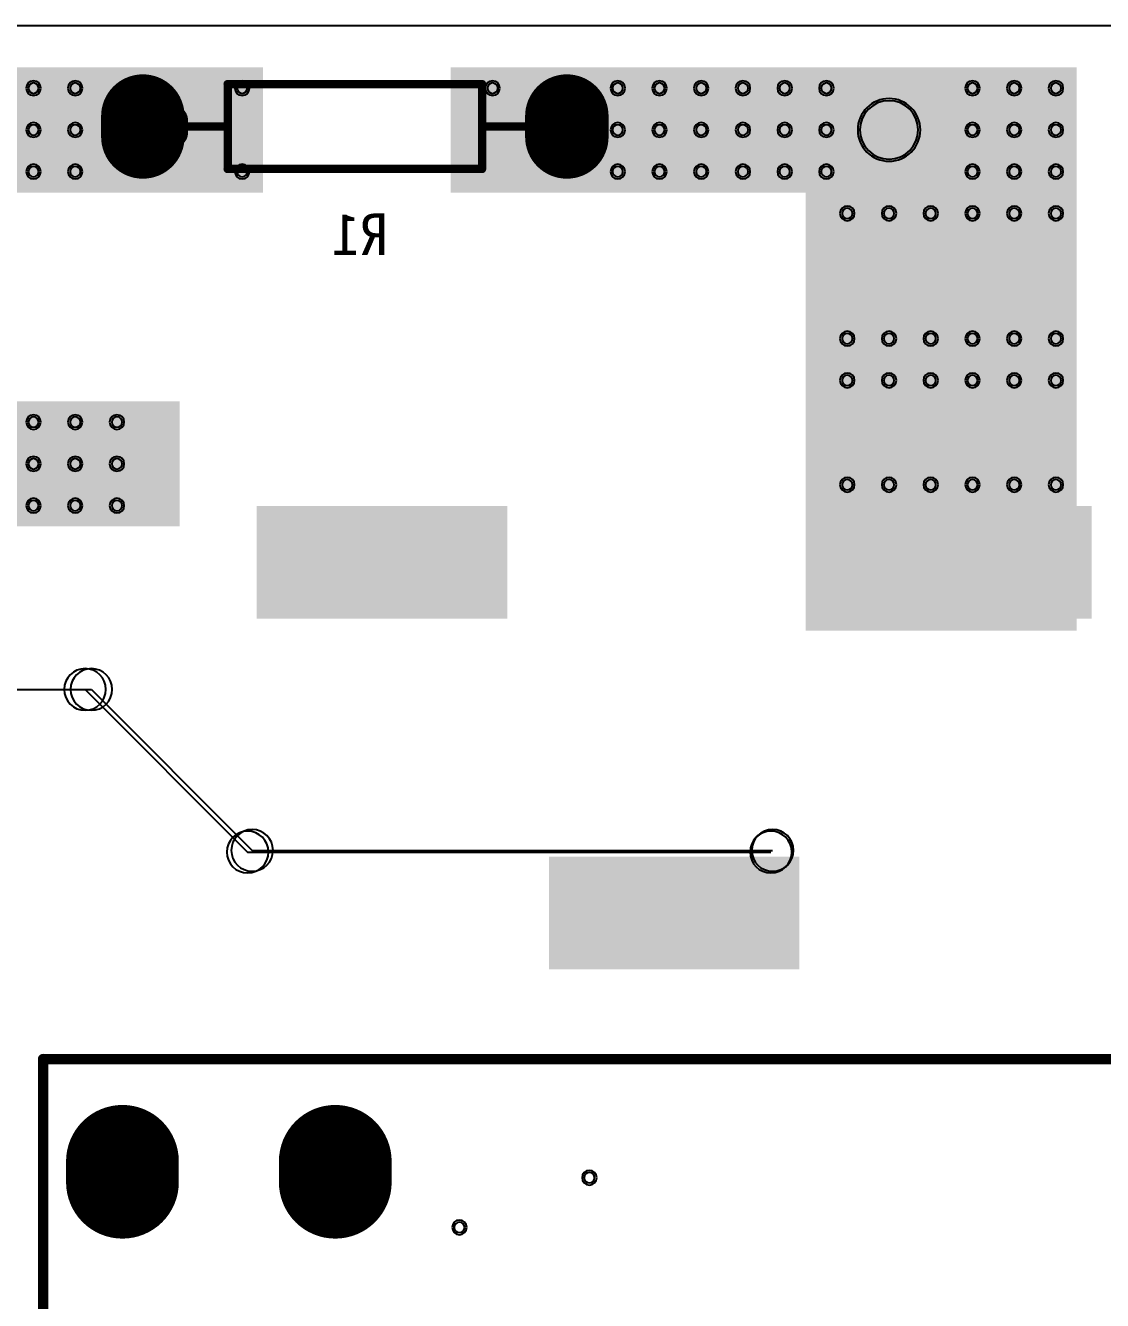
# Model space of a CAD drawing. Header units: inches. Extents: x 32166 to 66782, y 2386 to 7162.
# Drawn here: x 33977.5 to 34093.6, y 2956.1 to 3093.6 of the extents above; entities that cross this region are included whole.
import ezdxf

# ---------------------------------------------------------------- set-up
doc = ezdxf.new("R2010")
doc.units = ezdxf.units.IN
doc.header["$LTSCALE"] = 0.64311
doc.header["$MEASUREMENT"] = 0
for name, color, linetype in [('BOTTOMLAYER', 5, 'CONTINUOUS'), ('BOTTOMOVERLAY', 54, 'CONTINUOUS'), ('BOTTOMSOLDER', 6, 'CONTINUOUS'), ('KEEPOUTLAYER', 6, 'CONTINUOUS'), ('MULTILAYER', 9, 'CONTINUOUS')]:
    doc.layers.add(name, color=color, linetype=linetype)
doc.styles.get("Standard").update_dxf_attribs({"font": 'txt', "width": 0.8})

msp = doc.modelspace()

# ---------------------------------------------------------------- linework, layer by layer
at = {"layer": 'BOTTOMLAYER'}
for p, q in [((33946.85, 3021.98), (33983.92, 3021.98)), ((33983.92, 3021.98), (34001.45, 3004.45)), ((34001.45, 3004.45), (34057.88, 3004.45))]:
    msp.add_line(p, q, dxfattribs=at)
for points, const_width in [([(33990.15, 3083.79), (33990.15, 3081.54)], 9), ([(34035.87, 3083.79), (34035.87, 3081.54)], 9), ([(33993.44, 3081.99), (33993.44, 3083.34)], 2.25), ([(33987.95, 2968.86), (33987.95, 2971.11)], 11.25), ([(34010.9, 2968.86), (34010.9, 2971.11)], 11.25)]:
    msp.add_lwpolyline(points, dxfattribs=dict(at, const_width=const_width))
for points, const_width in [([(33987.9, 3083.79, 1), (33992.4, 3083.79, 1)], 4.5), ([(34033.62, 3083.79, 1), (34038.12, 3083.79, 1)], 4.5), ([(33987.9, 3081.54, 1), (33992.4, 3081.54, 1)], 4.5), ([(34033.62, 3081.54, 1), (34038.12, 3081.54, 1)], 4.5), ([(33992.88, 3083.34, 1), (33994, 3083.34, 1)], 1.12), ([(33992.88, 3081.99, 1), (33994, 3081.99, 1)], 1.12), ([(33987.95, 2973.92, 1), (33987.95, 2968.3, 1)], 5.63), ([(34010.9, 2973.92, 1), (34010.9, 2968.3, 1)], 5.63), ([(33987.95, 2971.67, 1), (33987.95, 2966.05, 1)], 5.63), ([(34010.9, 2971.67, 1), (34010.9, 2966.05, 1)], 5.63)]:
    msp.add_lwpolyline(points, format="xyb", close=True, dxfattribs=dict(at, const_width=const_width))
for centre, radius, start, end in [((33978.36, 3086.8), 0.562, 0, 180), ((33982.86, 3086.8), 0.562, 0, 180), ((34000.86, 3086.8), 0.562, 0, 180), ((34027.86, 3086.8), 0.562, 0, 180), ((34041.36, 3086.8), 0.562, 0, 180), ((34045.86, 3086.8), 0.562, 0, 180), ((34050.36, 3086.8), 0.562, 0, 180), ((34054.86, 3086.8), 0.562, 0, 180), ((34059.36, 3086.8), 0.562, 0, 180), ((34063.86, 3086.8), 0.562, 0, 180), ((34079.61, 3086.8), 0.562, 0, 180), ((34084.11, 3086.8), 0.562, 0, 180), ((34088.61, 3086.8), 0.562, 0, 180), ((33978.36, 3086.8), 0.562, 180, 0), ((33982.86, 3086.8), 0.562, 180, 0), ((34000.86, 3086.8), 0.562, 180, 0), ((34027.86, 3086.8), 0.562, 180, 0), ((34041.36, 3086.8), 0.562, 180, 0), ((34045.86, 3086.8), 0.562, 180, 0), ((34050.36, 3086.8), 0.562, 180, 0), ((34054.86, 3086.8), 0.562, 180, 0), ((34059.36, 3086.8), 0.562, 180, 0), ((34063.86, 3086.8), 0.562, 180, 0), ((34079.61, 3086.8), 0.562, 180, 0), ((34084.11, 3086.8), 0.562, 180, 0), ((34088.61, 3086.8), 0.562, 180, 0), ((34070.61, 3082.3), 3.15, 0, 180), ((33978.36, 3082.3), 0.562, 0, 180), ((33978.36, 3082.3), 0.562, 180, 0), ((33982.86, 3082.3), 0.562, 0, 180), ((33982.86, 3082.3), 0.562, 180, 0), ((34041.36, 3082.3), 0.562, 0, 180), ((34041.36, 3082.3), 0.562, 180, 0), ((34045.86, 3082.3), 0.562, 0, 180), ((34045.86, 3082.3), 0.562, 180, 0), ((34050.36, 3082.3), 0.562, 0, 180), ((34050.36, 3082.3), 0.562, 180, 0), ((34054.86, 3082.3), 0.562, 0, 180), ((34054.86, 3082.3), 0.562, 180, 0), ((34059.36, 3082.3), 0.562, 0, 180), ((34059.36, 3082.3), 0.562, 180, 0), ((34063.86, 3082.3), 0.562, 0, 180), ((34063.86, 3082.3), 0.562, 180, 0), ((34070.61, 3082.3), 3.15, 180, 0), ((34079.61, 3082.3), 0.562, 0, 180), ((34079.61, 3082.3), 0.562, 180, 0), ((34084.11, 3082.3), 0.562, 0, 180), ((34084.11, 3082.3), 0.562, 180, 0), ((34088.61, 3082.3), 0.562, 0, 180), ((34088.61, 3082.3), 0.562, 180, 0), ((33978.36, 3077.8), 0.562, 0, 180), ((33978.36, 3077.8), 0.562, 180, 0), ((33982.86, 3077.8), 0.562, 0, 180), ((33982.86, 3077.8), 0.562, 180, 0), ((34000.86, 3077.8), 0.562, 0, 180), ((34000.86, 3077.8), 0.562, 180, 0), ((34041.36, 3077.8), 0.562, 0, 180), ((34041.36, 3077.8), 0.562, 180, 0), ((34045.86, 3077.8), 0.562, 0, 180), ((34045.86, 3077.8), 0.562, 180, 0), ((34050.36, 3077.8), 0.562, 0, 180), ((34050.36, 3077.8), 0.562, 180, 0), ((34054.86, 3077.8), 0.562, 0, 180), ((34054.86, 3077.8), 0.562, 180, 0), ((34059.36, 3077.8), 0.562, 0, 180), ((34059.36, 3077.8), 0.562, 180, 0), ((34063.86, 3077.8), 0.562, 0, 180), ((34063.86, 3077.8), 0.562, 180, 0), ((34079.61, 3077.8), 0.562, 0, 180), ((34079.61, 3077.8), 0.562, 180, 0), ((34084.11, 3077.8), 0.562, 0, 180), ((34084.11, 3077.8), 0.562, 180, 0), ((34088.61, 3077.8), 0.562, 0, 180), ((34088.61, 3077.8), 0.562, 180, 0), ((34066.11, 3073.3), 0.562, 0, 180), ((34066.11, 3073.3), 0.562, 180, 0), ((34070.61, 3073.3), 0.562, 0, 180), ((34070.61, 3073.3), 0.562, 180, 0), ((34075.11, 3073.3), 0.562, 0, 180), ((34075.11, 3073.3), 0.562, 180, 0), ((34079.61, 3073.3), 0.562, 0, 180), ((34079.61, 3073.3), 0.562, 180, 0), ((34084.11, 3073.3), 0.562, 0, 180), ((34084.11, 3073.3), 0.562, 180, 0), ((34088.61, 3073.3), 0.562, 0, 180), ((34088.61, 3073.3), 0.562, 180, 0), ((34066.11, 3059.8), 0.562, 0, 180), ((34066.11, 3059.8), 0.562, 180, 0), ((34070.61, 3059.8), 0.562, 0, 180), ((34070.61, 3059.8), 0.562, 180, 0), ((34075.11, 3059.8), 0.562, 0, 180), ((34075.11, 3059.8), 0.562, 180, 0), ((34079.61, 3059.8), 0.562, 0, 180), ((34079.61, 3059.8), 0.562, 180, 0), ((34084.11, 3059.8), 0.562, 0, 180), ((34084.11, 3059.8), 0.562, 180, 0), ((34088.61, 3059.8), 0.562, 0, 180), ((34088.61, 3059.8), 0.562, 180, 0), ((34066.11, 3055.3), 0.562, 0, 180), ((34070.61, 3055.3), 0.562, 0, 180), ((34075.11, 3055.3), 0.562, 0, 180), ((34079.61, 3055.3), 0.562, 0, 180), ((34084.11, 3055.3), 0.562, 0, 180), ((34088.61, 3055.3), 0.562, 0, 180), ((34066.11, 3055.3), 0.562, 180, 0), ((34070.61, 3055.3), 0.562, 180, 0), ((34075.11, 3055.3), 0.562, 180, 0), ((34079.61, 3055.3), 0.562, 180, 0), ((34084.11, 3055.3), 0.562, 180, 0), ((34088.61, 3055.3), 0.562, 180, 0), ((33978.36, 3050.8), 0.562, 0, 180), ((33982.86, 3050.8), 0.562, 0, 180), ((33987.36, 3050.8), 0.562, 0, 180), ((33978.36, 3050.8), 0.562, 180, 0), ((33982.86, 3050.8), 0.562, 180, 0), ((33987.36, 3050.8), 0.562, 180, 0), ((33978.36, 3046.3), 0.562, 0, 180), ((33978.36, 3046.3), 0.562, 180, 0), ((33982.86, 3046.3), 0.562, 0, 180), ((33982.86, 3046.3), 0.562, 180, 0), ((33987.36, 3046.3), 0.562, 0, 180), ((33987.36, 3046.3), 0.562, 180, 0), ((34066.11, 3044.05), 0.562, 0, 180), ((34070.61, 3044.05), 0.562, 0, 180), ((34075.11, 3044.05), 0.562, 0, 180), ((34079.61, 3044.05), 0.562, 0, 180), ((34084.11, 3044.05), 0.562, 0, 180), ((34088.61, 3044.05), 0.562, 0, 180), ((34066.11, 3044.05), 0.562, 180, 0), ((34070.61, 3044.05), 0.562, 180, 0), ((34075.11, 3044.05), 0.562, 180, 0), ((34079.61, 3044.05), 0.562, 180, 0), ((34084.11, 3044.05), 0.562, 180, 0), ((34088.61, 3044.05), 0.562, 180, 0), ((33978.36, 3041.8), 0.562, 0, 180), ((33978.36, 3041.8), 0.562, 180, 0), ((33982.86, 3041.8), 0.562, 0, 180), ((33982.86, 3041.8), 0.562, 180, 0), ((33987.36, 3041.8), 0.562, 0, 180), ((33987.36, 3041.8), 0.562, 180, 0), ((33983.92, 3021.98), 2.25, 0, 180), ((33983.92, 3021.98), 2.25, 0, 180), ((33983.92, 3021.98), 2.25, 180, 0), ((33983.92, 3021.98), 2.25, 180, 0), ((34001.45, 3004.45), 2.25, 0, 180), ((34001.45, 3004.45), 2.25, 0, 180), ((34057.88, 3004.45), 2.25, 0, 180), ((34001.45, 3004.45), 2.25, 180, 0), ((34001.45, 3004.45), 2.25, 180, 0), ((34057.88, 3004.45), 2.25, 180, 0), ((34038.3, 2969.35), 0.562, 0, 180), ((34038.3, 2969.35), 0.562, 180, 0), ((34024.29, 2963.99), 0.562, 0, 180), ((34024.29, 2963.99), 0.562, 180, 0)]:
    msp.add_arc(centre, radius, start, end, dxfattribs=at)
for points in [[(33877.11, 3075.55), (34003.11, 3075.55), (33877.11, 3089.05), (34003.11, 3089.05)], [(34023.36, 3075.55), (34063.86, 3075.55), (34023.36, 3089.05), (34063.86, 3089.05)], [(34061.61, 3028.3), (34090.86, 3028.3), (34061.61, 3089.05), (34090.86, 3089.05)], [(33949.11, 3039.55), (33994.11, 3039.55), (33949.11, 3053.05), (33994.11, 3053.05)], [(34028.99, 3041.31), (34002.89, 3041.31), (34028.99, 3030.06), (34002.89, 3030.06)], [(34091.99, 3041.31), (34065.89, 3041.31), (34091.99, 3030.06), (34065.89, 3030.06)], [(34034.39, 2992.26), (34060.49, 2992.26), (34034.39, 3003.51), (34060.49, 3003.51)]]:
    msp.add_solid(points, dxfattribs=at)
at = {"layer": 'BOTTOMOVERLAY'}
for points, const_width in [([(33999.3, 3087.24), (34026.73, 3087.24)], 0.9), ([(33999.3, 3078.09), (33999.3, 3087.24)], 0.9), ([(34026.73, 3078.09), (34026.73, 3087.24)], 0.9), ([(33994.72, 3082.66), (33999.3, 3082.66)], 0.9), ([(34026.73, 3082.66), (34031.3, 3082.66)], 0.9), ([(33999.3, 3078.09), (34026.73, 3078.09)], 0.9), ([(33979.4, 2982.13), (34109.9, 2982.13)], 1.12), ([(33979.4, 2923.63), (33979.4, 2982.13)], 1.12)]:
    msp.add_lwpolyline(points, dxfattribs=dict(at, const_width=const_width))
for points, const_width in [([(33999.07, 3087.24, 1), (33999.52, 3087.24, 1)], 0.45), ([(33999.07, 3087.24, 1), (33999.52, 3087.24, 1)], 0.45), ([(34026.5, 3087.24, 1), (34026.95, 3087.24, 1)], 0.45), ([(34026.5, 3087.24, 1), (34026.95, 3087.24, 1)], 0.45), ([(33994.5, 3082.66, 1), (33994.95, 3082.66, 1)], 0.45), ([(33999.07, 3082.66, 1), (33999.52, 3082.66, 1)], 0.45), ([(34026.5, 3082.66, 1), (34026.95, 3082.66, 1)], 0.45), ([(34031.08, 3082.66, 1), (34031.53, 3082.66, 1)], 0.45), ([(33999.07, 3078.09, 1), (33999.52, 3078.09, 1)], 0.45), ([(33999.07, 3078.09, 1), (33999.52, 3078.09, 1)], 0.45), ([(34026.5, 3078.09, 1), (34026.95, 3078.09, 1)], 0.45), ([(34026.5, 3078.09, 1), (34026.95, 3078.09, 1)], 0.45), ([(33979.4, 2982.42, 1), (33979.4, 2981.85, 1)], 0.562), ([(33979.4, 2982.42, 1), (33979.4, 2981.85, 1)], 0.562)]:
    msp.add_lwpolyline(points, format="xyb", close=True, dxfattribs=dict(at, const_width=const_width))
at = {"layer": 'BOTTOMSOLDER'}
for p, q in [((33946.85, 3021.98), (33984.6, 3021.98)), ((33984.6, 3021.98), (34001.94, 3004.63)), ((34001.94, 3004.63), (34058.06, 3004.63))]:
    msp.add_line(p, q, dxfattribs=at)
for points, const_width in [([(33993.44, 3081.99), (33993.44, 3083.34)], 3.16), ([(33987.95, 2968.86), (33987.95, 2971.11)], 12.16), ([(34010.9, 2968.86), (34010.9, 2971.11)], 12.16)]:
    msp.add_lwpolyline(points, dxfattribs=dict(at, const_width=const_width))
for points, const_width in [([(33992.65, 3083.34, 1), (33994.23, 3083.34, 1)], 1.58), ([(33992.65, 3081.99, 1), (33994.23, 3081.99, 1)], 1.58), ([(33987.95, 2974.15, 1), (33987.95, 2968.07, 1)], 6.08), ([(34010.9, 2974.15, 1), (34010.9, 2968.07, 1)], 6.08), ([(33987.95, 2971.9, 1), (33987.95, 2965.82, 1)], 6.08), ([(34010.9, 2971.9, 1), (34010.9, 2965.82, 1)], 6.08)]:
    msp.add_lwpolyline(points, format="xyb", close=True, dxfattribs=dict(at, const_width=const_width))
for centre, radius, start, end in [((33978.36, 3086.8), 0.791, 0, 180), ((33982.86, 3086.8), 0.791, 0, 180), ((34000.86, 3086.8), 0.791, 0, 180), ((34027.86, 3086.8), 0.791, 0, 180), ((34041.36, 3086.8), 0.791, 0, 180), ((34045.86, 3086.8), 0.791, 0, 180), ((34050.36, 3086.8), 0.791, 0, 180), ((34054.86, 3086.8), 0.791, 0, 180), ((34059.36, 3086.8), 0.791, 0, 180), ((34063.86, 3086.8), 0.791, 0, 180), ((34079.61, 3086.8), 0.791, 0, 180), ((34084.11, 3086.8), 0.791, 0, 180), ((34088.61, 3086.8), 0.791, 0, 180), ((33978.36, 3086.8), 0.791, 180, 0), ((33982.86, 3086.8), 0.791, 180, 0), ((34000.86, 3086.8), 0.791, 180, 0), ((34027.86, 3086.8), 0.791, 180, 0), ((34041.36, 3086.8), 0.791, 180, 0), ((34045.86, 3086.8), 0.791, 180, 0), ((34050.36, 3086.8), 0.791, 180, 0), ((34054.86, 3086.8), 0.791, 180, 0), ((34059.36, 3086.8), 0.791, 180, 0), ((34063.86, 3086.8), 0.791, 180, 0), ((34070.61, 3082.3), 3.38, 0, 180), ((34079.61, 3086.8), 0.791, 180, 0), ((34084.11, 3086.8), 0.791, 180, 0), ((34088.61, 3086.8), 0.791, 180, 0), ((33978.36, 3082.3), 0.791, 0, 180), ((33982.86, 3082.3), 0.791, 0, 180), ((34041.36, 3082.3), 0.791, 0, 180), ((34045.86, 3082.3), 0.791, 0, 180), ((34050.36, 3082.3), 0.791, 0, 180), ((34054.86, 3082.3), 0.791, 0, 180), ((34059.36, 3082.3), 0.791, 0, 180), ((34063.86, 3082.3), 0.791, 0, 180), ((34079.61, 3082.3), 0.791, 0, 180), ((34084.11, 3082.3), 0.791, 0, 180), ((34088.61, 3082.3), 0.791, 0, 180), ((33978.36, 3082.3), 0.791, 180, 0), ((33982.86, 3082.3), 0.791, 180, 0), ((34041.36, 3082.3), 0.791, 180, 0), ((34045.86, 3082.3), 0.791, 180, 0), ((34050.36, 3082.3), 0.791, 180, 0), ((34054.86, 3082.3), 0.791, 180, 0), ((34059.36, 3082.3), 0.791, 180, 0), ((34063.86, 3082.3), 0.791, 180, 0), ((34070.61, 3082.3), 3.38, 180, 0), ((34079.61, 3082.3), 0.791, 180, 0), ((34084.11, 3082.3), 0.791, 180, 0), ((34088.61, 3082.3), 0.791, 180, 0), ((33978.36, 3077.8), 0.791, 0, 180), ((33978.36, 3077.8), 0.791, 180, 0), ((33982.86, 3077.8), 0.791, 0, 180), ((33982.86, 3077.8), 0.791, 180, 0), ((34000.86, 3077.8), 0.791, 0, 180), ((34000.86, 3077.8), 0.791, 180, 0), ((34041.36, 3077.8), 0.791, 0, 180), ((34041.36, 3077.8), 0.791, 180, 0), ((34045.86, 3077.8), 0.791, 0, 180), ((34045.86, 3077.8), 0.791, 180, 0), ((34050.36, 3077.8), 0.791, 0, 180), ((34050.36, 3077.8), 0.791, 180, 0), ((34054.86, 3077.8), 0.791, 0, 180), ((34054.86, 3077.8), 0.791, 180, 0), ((34059.36, 3077.8), 0.791, 0, 180), ((34059.36, 3077.8), 0.791, 180, 0), ((34063.86, 3077.8), 0.791, 0, 180), ((34063.86, 3077.8), 0.791, 180, 0), ((34079.61, 3077.8), 0.791, 0, 180), ((34079.61, 3077.8), 0.791, 180, 0), ((34084.11, 3077.8), 0.791, 0, 180), ((34084.11, 3077.8), 0.791, 180, 0), ((34088.61, 3077.8), 0.791, 0, 180), ((34088.61, 3077.8), 0.791, 180, 0), ((34066.11, 3073.3), 0.791, 0, 180), ((34066.11, 3073.3), 0.791, 180, 0), ((34070.61, 3073.3), 0.791, 0, 180), ((34070.61, 3073.3), 0.791, 180, 0), ((34075.11, 3073.3), 0.791, 0, 180), ((34075.11, 3073.3), 0.791, 180, 0), ((34079.61, 3073.3), 0.791, 0, 180), ((34079.61, 3073.3), 0.791, 180, 0), ((34084.11, 3073.3), 0.791, 0, 180), ((34084.11, 3073.3), 0.791, 180, 0), ((34088.61, 3073.3), 0.791, 0, 180), ((34088.61, 3073.3), 0.791, 180, 0), ((34066.11, 3059.8), 0.791, 0, 180), ((34066.11, 3059.8), 0.791, 180, 0), ((34070.61, 3059.8), 0.791, 0, 180), ((34070.61, 3059.8), 0.791, 180, 0), ((34075.11, 3059.8), 0.791, 0, 180), ((34075.11, 3059.8), 0.791, 180, 0), ((34079.61, 3059.8), 0.791, 0, 180), ((34079.61, 3059.8), 0.791, 180, 0), ((34084.11, 3059.8), 0.791, 0, 180), ((34084.11, 3059.8), 0.791, 180, 0), ((34088.61, 3059.8), 0.791, 0, 180), ((34088.61, 3059.8), 0.791, 180, 0), ((34066.11, 3055.3), 0.791, 0, 180), ((34070.61, 3055.3), 0.791, 0, 180), ((34075.11, 3055.3), 0.791, 0, 180), ((34079.61, 3055.3), 0.791, 0, 180), ((34084.11, 3055.3), 0.791, 0, 180), ((34088.61, 3055.3), 0.791, 0, 180), ((34066.11, 3055.3), 0.791, 180, 0), ((34070.61, 3055.3), 0.791, 180, 0), ((34075.11, 3055.3), 0.791, 180, 0), ((34079.61, 3055.3), 0.791, 180, 0), ((34084.11, 3055.3), 0.791, 180, 0), ((34088.61, 3055.3), 0.791, 180, 0), ((33978.36, 3050.8), 0.791, 0, 180), ((33982.86, 3050.8), 0.791, 0, 180), ((33987.36, 3050.8), 0.791, 0, 180), ((33978.36, 3050.8), 0.791, 180, 0), ((33982.86, 3050.8), 0.791, 180, 0), ((33987.36, 3050.8), 0.791, 180, 0), ((33978.36, 3046.3), 0.791, 0, 180), ((33978.36, 3046.3), 0.791, 180, 0), ((33982.86, 3046.3), 0.791, 0, 180), ((33982.86, 3046.3), 0.791, 180, 0), ((33987.36, 3046.3), 0.791, 0, 180), ((33987.36, 3046.3), 0.791, 180, 0), ((34066.11, 3044.05), 0.791, 0, 180), ((34070.61, 3044.05), 0.791, 0, 180), ((34075.11, 3044.05), 0.791, 0, 180), ((34079.61, 3044.05), 0.791, 0, 180), ((34084.11, 3044.05), 0.791, 0, 180), ((34088.61, 3044.05), 0.791, 0, 180), ((34066.11, 3044.05), 0.791, 180, 0), ((34070.61, 3044.05), 0.791, 180, 0), ((34075.11, 3044.05), 0.791, 180, 0), ((34079.61, 3044.05), 0.791, 180, 0), ((34084.11, 3044.05), 0.791, 180, 0), ((34088.61, 3044.05), 0.791, 180, 0), ((33978.36, 3041.8), 0.791, 0, 180), ((33978.36, 3041.8), 0.791, 180, 0), ((33982.86, 3041.8), 0.791, 0, 180), ((33982.86, 3041.8), 0.791, 180, 0), ((33987.36, 3041.8), 0.791, 0, 180), ((33987.36, 3041.8), 0.791, 180, 0), ((33984.6, 3021.98), 2.25, 0, 180), ((33984.6, 3021.98), 2.25, 0, 180), ((33984.6, 3021.98), 2.25, 180, 0), ((33984.6, 3021.98), 2.25, 180, 0), ((34001.94, 3004.63), 2.25, 0, 180), ((34001.94, 3004.63), 2.25, 0, 180), ((34058.06, 3004.63), 2.25, 0, 180), ((34001.94, 3004.63), 2.25, 180, 0), ((34001.94, 3004.63), 2.25, 180, 0), ((34058.06, 3004.63), 2.25, 180, 0), ((34038.3, 2969.35), 0.791, 0, 180), ((34038.3, 2969.35), 0.791, 180, 0), ((34024.29, 2963.99), 0.791, 0, 180), ((34024.29, 2963.99), 0.791, 180, 0)]:
    msp.add_arc(centre, radius, start, end, dxfattribs=at)
for points in [[(33877.11, 3075.55), (34003.11, 3075.55), (33877.11, 3089.05), (34003.11, 3089.05)], [(34023.36, 3075.55), (34063.86, 3075.55), (34023.36, 3089.05), (34063.86, 3089.05)], [(34061.61, 3028.3), (34090.86, 3028.3), (34061.61, 3089.05), (34090.86, 3089.05)], [(33949.11, 3039.55), (33994.11, 3039.55), (33949.11, 3053.05), (33994.11, 3053.05)], [(34029.44, 3041.77), (34002.43, 3041.77), (34029.44, 3029.61), (34002.43, 3029.61)], [(34092.45, 3041.77), (34065.43, 3041.77), (34092.45, 3029.61), (34065.43, 3029.61)], [(34033.93, 2991.81), (34060.94, 2991.81), (34033.93, 3003.97), (34060.94, 3003.97)]]:
    msp.add_solid(points, dxfattribs=at)
at = {"layer": 'KEEPOUTLAYER'}
msp.add_line((32666.61, 3093.55), (34174.11, 3093.55), dxfattribs=at)
at = {"layer": 'MULTILAYER'}
for points, const_width in [([(33990.15, 3083.79), (33990.15, 3081.54)], 9), ([(34035.87, 3083.79), (34035.87, 3081.54)], 9), ([(33993.44, 3081.99), (33993.44, 3083.34)], 2.25), ([(33987.95, 2968.86), (33987.95, 2971.11)], 11.25), ([(34010.9, 2968.86), (34010.9, 2971.11)], 11.25)]:
    msp.add_lwpolyline(points, dxfattribs=dict(at, const_width=const_width))
for points, const_width in [([(33987.9, 3083.79, 1), (33992.4, 3083.79, 1)], 4.5), ([(34033.62, 3083.79, 1), (34038.12, 3083.79, 1)], 4.5), ([(33987.9, 3081.54, 1), (33992.4, 3081.54, 1)], 4.5), ([(34033.62, 3081.54, 1), (34038.12, 3081.54, 1)], 4.5), ([(33992.88, 3083.34, 1), (33994, 3083.34, 1)], 1.12), ([(33992.88, 3081.99, 1), (33994, 3081.99, 1)], 1.12), ([(33987.95, 2973.92, 1), (33987.95, 2968.3, 1)], 5.63), ([(34010.9, 2973.92, 1), (34010.9, 2968.3, 1)], 5.63), ([(33987.95, 2971.67, 1), (33987.95, 2966.05, 1)], 5.63), ([(34010.9, 2971.67, 1), (34010.9, 2966.05, 1)], 5.63)]:
    msp.add_lwpolyline(points, format="xyb", close=True, dxfattribs=dict(at, const_width=const_width))
for centre, radius, start, end in [((33978.36, 3086.8), 0.562, 0, 180), ((33982.86, 3086.8), 0.562, 0, 180), ((34000.86, 3086.8), 0.562, 0, 180), ((34027.86, 3086.8), 0.562, 0, 180), ((34041.36, 3086.8), 0.562, 0, 180), ((34045.86, 3086.8), 0.562, 0, 180), ((34050.36, 3086.8), 0.562, 0, 180), ((34054.86, 3086.8), 0.562, 0, 180), ((34059.36, 3086.8), 0.562, 0, 180), ((34063.86, 3086.8), 0.562, 0, 180), ((34079.61, 3086.8), 0.562, 0, 180), ((34084.11, 3086.8), 0.562, 0, 180), ((34088.61, 3086.8), 0.562, 0, 180), ((33978.36, 3086.8), 0.562, 180, 0), ((33982.86, 3086.8), 0.562, 180, 0), ((34000.86, 3086.8), 0.562, 180, 0), ((34027.86, 3086.8), 0.562, 180, 0), ((34041.36, 3086.8), 0.562, 180, 0), ((34045.86, 3086.8), 0.562, 180, 0), ((34050.36, 3086.8), 0.562, 180, 0), ((34054.86, 3086.8), 0.562, 180, 0), ((34059.36, 3086.8), 0.562, 180, 0), ((34063.86, 3086.8), 0.562, 180, 0), ((34079.61, 3086.8), 0.562, 180, 0), ((34084.11, 3086.8), 0.562, 180, 0), ((34088.61, 3086.8), 0.562, 180, 0), ((34070.61, 3082.3), 3.15, 0, 180), ((33978.36, 3082.3), 0.562, 0, 180), ((33978.36, 3082.3), 0.562, 180, 0), ((33982.86, 3082.3), 0.562, 0, 180), ((33982.86, 3082.3), 0.562, 180, 0), ((34041.36, 3082.3), 0.562, 0, 180), ((34041.36, 3082.3), 0.562, 180, 0), ((34045.86, 3082.3), 0.562, 0, 180), ((34045.86, 3082.3), 0.562, 180, 0), ((34050.36, 3082.3), 0.562, 0, 180), ((34050.36, 3082.3), 0.562, 180, 0), ((34054.86, 3082.3), 0.562, 0, 180), ((34054.86, 3082.3), 0.562, 180, 0), ((34059.36, 3082.3), 0.562, 0, 180), ((34059.36, 3082.3), 0.562, 180, 0), ((34063.86, 3082.3), 0.562, 0, 180), ((34063.86, 3082.3), 0.562, 180, 0), ((34070.61, 3082.3), 3.15, 180, 0), ((34079.61, 3082.3), 0.562, 0, 180), ((34079.61, 3082.3), 0.562, 180, 0), ((34084.11, 3082.3), 0.562, 0, 180), ((34084.11, 3082.3), 0.562, 180, 0), ((34088.61, 3082.3), 0.562, 0, 180), ((34088.61, 3082.3), 0.562, 180, 0), ((33978.36, 3077.8), 0.562, 0, 180), ((33978.36, 3077.8), 0.562, 180, 0), ((33982.86, 3077.8), 0.562, 0, 180), ((33982.86, 3077.8), 0.562, 180, 0), ((34000.86, 3077.8), 0.562, 0, 180), ((34000.86, 3077.8), 0.562, 180, 0), ((34041.36, 3077.8), 0.562, 0, 180), ((34041.36, 3077.8), 0.562, 180, 0), ((34045.86, 3077.8), 0.562, 0, 180), ((34045.86, 3077.8), 0.562, 180, 0), ((34050.36, 3077.8), 0.562, 0, 180), ((34050.36, 3077.8), 0.562, 180, 0), ((34054.86, 3077.8), 0.562, 0, 180), ((34054.86, 3077.8), 0.562, 180, 0), ((34059.36, 3077.8), 0.562, 0, 180), ((34059.36, 3077.8), 0.562, 180, 0), ((34063.86, 3077.8), 0.562, 0, 180), ((34063.86, 3077.8), 0.562, 180, 0), ((34079.61, 3077.8), 0.562, 0, 180), ((34079.61, 3077.8), 0.562, 180, 0), ((34084.11, 3077.8), 0.562, 0, 180), ((34084.11, 3077.8), 0.562, 180, 0), ((34088.61, 3077.8), 0.562, 0, 180), ((34088.61, 3077.8), 0.562, 180, 0), ((34066.11, 3073.3), 0.562, 0, 180), ((34066.11, 3073.3), 0.562, 180, 0), ((34070.61, 3073.3), 0.562, 0, 180), ((34070.61, 3073.3), 0.562, 180, 0), ((34075.11, 3073.3), 0.562, 0, 180), ((34075.11, 3073.3), 0.562, 180, 0), ((34079.61, 3073.3), 0.562, 0, 180), ((34079.61, 3073.3), 0.562, 180, 0), ((34084.11, 3073.3), 0.562, 0, 180), ((34084.11, 3073.3), 0.562, 180, 0), ((34088.61, 3073.3), 0.562, 0, 180), ((34088.61, 3073.3), 0.562, 180, 0), ((34066.11, 3059.8), 0.562, 0, 180), ((34066.11, 3059.8), 0.562, 180, 0), ((34070.61, 3059.8), 0.562, 0, 180), ((34070.61, 3059.8), 0.562, 180, 0), ((34075.11, 3059.8), 0.562, 0, 180), ((34075.11, 3059.8), 0.562, 180, 0), ((34079.61, 3059.8), 0.562, 0, 180), ((34079.61, 3059.8), 0.562, 180, 0), ((34084.11, 3059.8), 0.562, 0, 180), ((34084.11, 3059.8), 0.562, 180, 0), ((34088.61, 3059.8), 0.562, 0, 180), ((34088.61, 3059.8), 0.562, 180, 0), ((34066.11, 3055.3), 0.562, 0, 180), ((34070.61, 3055.3), 0.562, 0, 180), ((34075.11, 3055.3), 0.562, 0, 180), ((34079.61, 3055.3), 0.562, 0, 180), ((34084.11, 3055.3), 0.562, 0, 180), ((34088.61, 3055.3), 0.562, 0, 180), ((34066.11, 3055.3), 0.562, 180, 0), ((34070.61, 3055.3), 0.562, 180, 0), ((34075.11, 3055.3), 0.562, 180, 0), ((34079.61, 3055.3), 0.562, 180, 0), ((34084.11, 3055.3), 0.562, 180, 0), ((34088.61, 3055.3), 0.562, 180, 0), ((33978.36, 3050.8), 0.562, 0, 180), ((33982.86, 3050.8), 0.562, 0, 180), ((33987.36, 3050.8), 0.562, 0, 180), ((33978.36, 3050.8), 0.562, 180, 0), ((33982.86, 3050.8), 0.562, 180, 0), ((33987.36, 3050.8), 0.562, 180, 0), ((33978.36, 3046.3), 0.562, 0, 180), ((33978.36, 3046.3), 0.562, 180, 0), ((33982.86, 3046.3), 0.562, 0, 180), ((33982.86, 3046.3), 0.562, 180, 0), ((33987.36, 3046.3), 0.562, 0, 180), ((33987.36, 3046.3), 0.562, 180, 0), ((34066.11, 3044.05), 0.562, 0, 180), ((34070.61, 3044.05), 0.562, 0, 180), ((34075.11, 3044.05), 0.562, 0, 180), ((34079.61, 3044.05), 0.562, 0, 180), ((34084.11, 3044.05), 0.562, 0, 180), ((34088.61, 3044.05), 0.562, 0, 180), ((34066.11, 3044.05), 0.562, 180, 0), ((34070.61, 3044.05), 0.562, 180, 0), ((34075.11, 3044.05), 0.562, 180, 0), ((34079.61, 3044.05), 0.562, 180, 0), ((34084.11, 3044.05), 0.562, 180, 0), ((34088.61, 3044.05), 0.562, 180, 0), ((33978.36, 3041.8), 0.562, 0, 180), ((33978.36, 3041.8), 0.562, 180, 0), ((33982.86, 3041.8), 0.562, 0, 180), ((33982.86, 3041.8), 0.562, 180, 0), ((33987.36, 3041.8), 0.562, 0, 180), ((33987.36, 3041.8), 0.562, 180, 0), ((34038.3, 2969.35), 0.562, 0, 180), ((34038.3, 2969.35), 0.562, 180, 0), ((34024.29, 2963.99), 0.562, 0, 180), ((34024.29, 2963.99), 0.562, 180, 0)]:
    msp.add_arc(centre, radius, start, end, dxfattribs=at)
for points in [[(34028.99, 3041.31), (34002.89, 3041.31), (34028.99, 3030.06), (34002.89, 3030.06)], [(34091.99, 3041.31), (34065.89, 3041.31), (34091.99, 3030.06), (34065.89, 3030.06)], [(34034.39, 2992.26), (34060.49, 2992.26), (34034.39, 3003.51), (34060.49, 3003.51)]]:
    msp.add_solid(points, dxfattribs=at)

# ---------------------------------------------------------------- texts
at = {"layer": 'BOTTOMOVERLAY', "text_generation_flag": 2}
msp.add_text('R1', height=4.5, rotation=360, dxfattribs=at).set_placement((34016.61, 3068.8))

doc.saveas('drawing.dxf')
